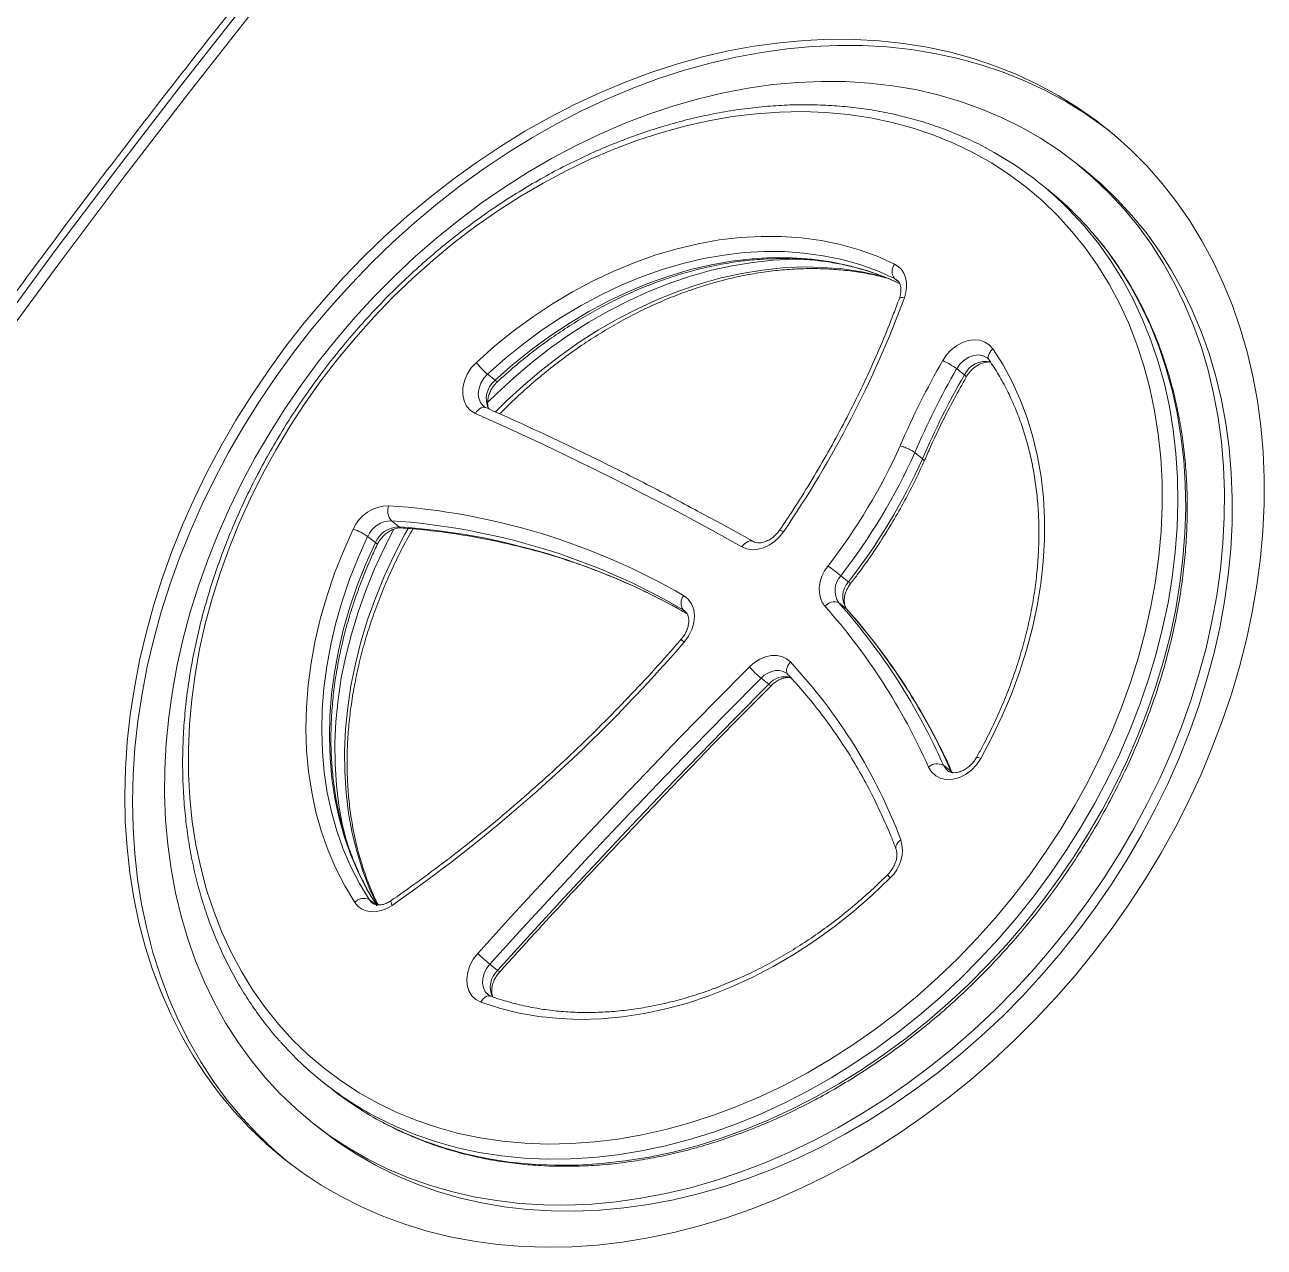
# Model space of a CAD drawing. Header units: millimetres. Extents: x -229914 to 856942, y -268655 to 87212.
# Drawn here: x -139450.6 to -139127.2, y 25974.1 to 26293.1 of the extents above; entities that cross this region are included whole.
import ezdxf

# ---------------------------------------------------------------- set-up
doc = ezdxf.new("R2010")
doc.units = ezdxf.units.MM

# ---------------------------------------------------------------- blocks, each defined once
blk = doc.blocks.new('Т912NEW')
at = {"color": 7, "linetype": 'Continuous', "lineweight": 15}
for p, q in [((-2920.95, 2993.17), (-2923.52, 2993.17)), ((-2925.45, 2983.17), (-2928.02, 2983.17)), ((-2910.1, 2938.96), (-2909.42, 2938.86)), ((-2912.05, 2931.78), (-2914.62, 2931.78)), ((-2909.55, 2907.86), (-2906.97, 2907.86)), ((-2904.63, 2870.71), (-2902.06, 2870.71)), ((-2898.06, 2864.86), (-2900.63, 2864.86)), ((-2898.06, 2864.86), (-2897.83, 2864.84)), ((-3009.52, 2854.43), (-3006.95, 2854.43)), ((-2852.88, 2848.7), (-2850.31, 2848.7)), ((-2899.71, 2841.96), (-2899.4, 2841.96)), ((-2901.71, 2836.84), (-2904.28, 2836.84)), ((-3005.31, 2808.86), (-3002.74, 2808.86)), ((-3005.02, 2801.8), (-3007.59, 2801.8)), ((-2913.14, 2734.35), (-2910.57, 2734.35)), ((-2928.02, 2683.17), (-2925.45, 2683.17)), ((-2923.52, 2673.17), (-2920.95, 2673.17))]:
    blk.add_line(p, q, dxfattribs=at)
at = {"color": 8, "linetype": 'Continuous', "lineweight": 15}
for p, q in [((-2940.62, 2940.12), (-2942.01, 2940.12)), ((-2930.76, 2838.17), (-2931.26, 2838.14)), ((-2930.57, 2838.14), (-2931.26, 2838.14)), ((-2948.26, 2727.93), (-2946.26, 2727.93))]:
    blk.add_line(p, q, dxfattribs=at)
at = {"color": 7, "linetype": 'Continuous', "lineweight": 15, "flags": 128}
for points in [[(-2923.52, 2661.17), (-2917.57, 2661.34), (-2911.62, 2661.87), (-2905.71, 2662.74), (-2899.83, 2663.97), (-2893.99, 2665.54), (-2888.22, 2667.45), (-2882.52, 2669.7), (-2876.9, 2672.29), (-2871.38, 2675.2), (-2865.97, 2678.44), (-2860.67, 2681.99), (-2855.5, 2685.86), (-2850.47, 2690.02), (-2845.59, 2694.47), (-2840.87, 2699.21), (-2836.32, 2704.22), (-2831.94, 2709.5), (-2827.76, 2715.03), (-2823.77, 2720.8), (-2819.98, 2726.8), (-2816.4, 2733.01), (-2813.04, 2739.43), (-2809.91, 2746.05), (-2807.01, 2752.84), (-2804.35, 2759.79), (-2801.93, 2766.9), (-2799.76, 2774.14), (-2797.85, 2781.5), (-2796.19, 2788.96), (-2794.79, 2796.52), (-2793.65, 2804.15), (-2792.78, 2811.84), (-2792.17, 2819.57), (-2791.84, 2827.34), (-2791.77, 2835.11), (-2791.97, 2842.88), (-2792.44, 2850.63), (-2793.18, 2858.34), (-2794.18, 2866.01), (-2795.45, 2873.6), (-2796.98, 2881.11), (-2798.77, 2888.53), (-2800.82, 2895.83), (-2803.11, 2903.01), (-2805.65, 2910.04), (-2808.43, 2916.91), (-2811.45, 2923.61), (-2814.69, 2930.13), (-2818.16, 2936.45), (-2821.85, 2942.56), (-2825.74, 2948.45), (-2829.83, 2954.1), (-2834.11, 2959.5), (-2838.57, 2964.65), (-2843.21, 2969.52), (-2848.01, 2974.12), (-2852.97, 2978.43), (-2858.07, 2982.44), (-2863.3, 2986.15), (-2868.66, 2989.55), (-2874.13, 2992.62), (-2879.7, 2995.38), (-2885.36, 2997.79), (-2891.1, 2999.88), (-2896.9, 3001.62), (-2902.76, 3003.02), (-2908.66, 3004.07), (-2914.59, 3004.77), (-2920.54, 3005.12), (-2926.5, 3005.12), (-2932.45, 3004.77), (-2938.38, 3004.07), (-2944.28, 3003.02), (-2950.14, 3001.62), (-2955.94, 2999.88), (-2961.68, 2997.79), (-2967.34, 2995.38), (-2972.91, 2992.62), (-2978.38, 2989.55), (-2983.74, 2986.15), (-2988.97, 2982.44), (-2994.07, 2978.43), (-2999.03, 2974.12), (-3003.83, 2969.52), (-3008.47, 2964.65), (-3012.93, 2959.5), (-3017.21, 2954.1), (-3021.3, 2948.45), (-3025.19, 2942.56), (-3028.88, 2936.45), (-3032.35, 2930.13), (-3035.59, 2923.61), (-3038.61, 2916.91), (-3041.39, 2910.04), (-3043.93, 2903.01), (-3046.22, 2895.83), (-3048.27, 2888.53), (-3050.06, 2881.11), (-3051.59, 2873.6), (-3052.86, 2866.01), (-3053.86, 2858.34), (-3054.6, 2850.63), (-3055.07, 2842.88), (-3055.27, 2835.11), (-3055.2, 2827.34), (-3054.87, 2819.57), (-3054.26, 2811.84), (-3053.39, 2804.15), (-3052.25, 2796.52), (-3050.85, 2788.96), (-3049.19, 2781.5), (-3047.28, 2774.14), (-3045.11, 2766.9), (-3042.69, 2759.79), (-3040.03, 2752.84), (-3037.13, 2746.05), (-3034, 2739.43), (-3030.64, 2733.01), (-3027.06, 2726.8), (-3023.27, 2720.8), (-3019.28, 2715.03), (-3015.1, 2709.5), (-3010.72, 2704.22), (-3006.17, 2699.21), (-3001.45, 2694.47), (-2996.57, 2690.02), (-2991.54, 2685.86), (-2986.37, 2681.99), (-2981.07, 2678.44), (-2975.66, 2675.2), (-2970.14, 2672.29), (-2964.52, 2669.7), (-2958.82, 2667.45), (-2953.05, 2665.54), (-2947.21, 2663.97), (-2941.33, 2662.74), (-2935.42, 2661.87), (-2929.47, 2661.34), (-2923.52, 2661.17)], [(-2922.23, 3005.16), (-2923.93, 3005.12), (-2929.88, 3004.77), (-2935.81, 3004.07), (-2941.71, 3003.02), (-2947.57, 3001.62), (-2953.37, 2999.88), (-2959.11, 2997.79), (-2964.77, 2995.38), (-2970.34, 2992.62), (-2975.81, 2989.55), (-2981.16, 2986.15), (-2986.4, 2982.44), (-2991.5, 2978.43), (-2996.46, 2974.12), (-3001.26, 2969.52), (-3005.9, 2964.65), (-3010.36, 2959.5), (-3014.64, 2954.1), (-3018.73, 2948.45), (-3022.62, 2942.56), (-3026.31, 2936.45), (-3029.77, 2930.13), (-3033.02, 2923.61), (-3036.04, 2916.91), (-3038.82, 2910.04), (-3041.36, 2903.01), (-3043.65, 2895.83), (-3045.7, 2888.53), (-3047.49, 2881.11), (-3049.02, 2873.6), (-3050.28, 2866.01), (-3051.29, 2858.34), (-3052.03, 2850.63), (-3052.5, 2842.88), (-3052.7, 2835.11), (-3052.63, 2827.34), (-3052.3, 2819.57), (-3051.69, 2811.84), (-3050.82, 2804.15), (-3049.68, 2796.52), (-3048.28, 2788.96), (-3046.62, 2781.5), (-3044.71, 2774.14), (-3042.54, 2766.9), (-3040.12, 2759.79), (-3037.46, 2752.84), (-3034.56, 2746.05), (-3031.43, 2739.43), (-3028.07, 2733.01), (-3024.49, 2726.8), (-3020.7, 2720.8), (-3016.71, 2715.03), (-3012.52, 2709.5), (-3008.15, 2704.22), (-3003.6, 2699.21), (-2998.88, 2694.47), (-2994, 2690.02), (-2988.97, 2685.86), (-2983.8, 2681.99), (-2978.5, 2678.44), (-2973.09, 2675.2), (-2967.56, 2672.29), (-2961.95, 2669.7), (-2956.25, 2667.45), (-2950.48, 2665.54), (-2944.64, 2663.97), (-2938.76, 2662.74), (-2932.84, 2661.87), (-2926.9, 2661.34), (-2922.23, 2661.17)], [(-2923.52, 2673.17), (-2917.78, 2673.34), (-2912.04, 2673.87), (-2906.34, 2674.75), (-2900.67, 2675.97), (-2895.05, 2677.54), (-2889.49, 2679.46), (-2884.01, 2681.71), (-2878.61, 2684.29), (-2873.32, 2687.2), (-2868.13, 2690.43), (-2863.07, 2693.98), (-2858.14, 2697.83), (-2853.35, 2701.98), (-2848.72, 2706.42), (-2844.25, 2711.14), (-2839.95, 2716.12), (-2835.84, 2721.36), (-2831.92, 2726.85), (-2828.21, 2732.57), (-2824.7, 2738.51), (-2821.41, 2744.66), (-2818.34, 2751.01), (-2815.51, 2757.54), (-2812.91, 2764.23), (-2810.56, 2771.07), (-2808.45, 2778.05), (-2806.6, 2785.15), (-2805.01, 2792.36), (-2803.67, 2799.66), (-2802.6, 2807.03), (-2801.79, 2814.45), (-2801.26, 2821.92), (-2800.99, 2829.41), (-2800.99, 2836.92), (-2801.26, 2844.41), (-2801.79, 2851.88), (-2802.6, 2859.31), (-2803.67, 2866.68), (-2805.01, 2873.97), (-2806.6, 2881.18), (-2808.45, 2888.28), (-2810.56, 2895.26), (-2812.91, 2902.1), (-2815.51, 2908.8), (-2818.34, 2915.32), (-2821.41, 2921.67), (-2824.7, 2927.82), (-2828.21, 2933.76), (-2831.92, 2939.48), (-2835.84, 2944.97), (-2839.95, 2950.21), (-2844.25, 2955.2), (-2848.72, 2959.91), (-2853.35, 2964.35), (-2858.14, 2968.5), (-2863.07, 2972.35), (-2868.13, 2975.9), (-2873.32, 2979.13), (-2878.61, 2982.04), (-2884.01, 2984.62), (-2889.49, 2986.88), (-2895.05, 2988.79), (-2900.67, 2990.36), (-2906.34, 2991.58), (-2912.04, 2992.46), (-2917.78, 2992.99), (-2923.52, 2993.17), (-2929.27, 2992.99), (-2935, 2992.46), (-2940.7, 2991.58), (-2946.37, 2990.36), (-2951.99, 2988.79), (-2957.55, 2986.88), (-2963.03, 2984.62), (-2968.43, 2982.04), (-2973.72, 2979.13), (-2978.91, 2975.9), (-2983.97, 2972.35), (-2988.9, 2968.5), (-2993.69, 2964.35), (-2998.32, 2959.91), (-3002.79, 2955.2), (-3007.09, 2950.21), (-3011.2, 2944.97), (-3015.12, 2939.48), (-3018.83, 2933.76), (-3022.34, 2927.82), (-3025.63, 2921.67), (-3028.7, 2915.32), (-3031.53, 2908.8), (-3034.13, 2902.1), (-3036.48, 2895.26), (-3038.59, 2888.28), (-3040.44, 2881.18), (-3042.03, 2873.97), (-3043.37, 2866.68), (-3044.44, 2859.31), (-3045.25, 2851.88), (-3045.78, 2844.41), (-3046.05, 2836.92), (-3046.05, 2829.41), (-3045.78, 2821.92), (-3045.25, 2814.45), (-3044.44, 2807.03), (-3043.37, 2799.66), (-3042.03, 2792.36), (-3040.44, 2785.15), (-3038.59, 2778.05), (-3036.48, 2771.07), (-3034.13, 2764.23), (-3031.53, 2757.54), (-3028.7, 2751.01), (-3025.63, 2744.66), (-3022.34, 2738.51), (-3018.83, 2732.57), (-3015.12, 2726.85), (-3011.2, 2721.36), (-3007.09, 2716.12), (-3002.79, 2711.14), (-2998.32, 2706.42), (-2993.69, 2701.98), (-2988.9, 2697.83), (-2983.97, 2693.98), (-2978.91, 2690.43), (-2973.72, 2687.2), (-2968.43, 2684.29), (-2963.03, 2681.71), (-2957.55, 2679.46), (-2951.99, 2677.54), (-2946.37, 2675.97), (-2940.7, 2674.75), (-2935, 2673.87), (-2929.27, 2673.34), (-2923.52, 2673.17)], [(-2920.95, 2673.17), (-2915.2, 2673.34), (-2909.47, 2673.87), (-2903.76, 2674.75), (-2898.1, 2675.97), (-2892.48, 2677.54), (-2886.92, 2679.46), (-2881.44, 2681.71), (-2876.04, 2684.29), (-2870.75, 2687.2), (-2865.56, 2690.43), (-2860.5, 2693.98), (-2855.57, 2697.83), (-2850.78, 2701.98), (-2846.15, 2706.42), (-2841.68, 2711.14), (-2837.38, 2716.12), (-2833.27, 2721.36), (-2829.35, 2726.85), (-2825.64, 2732.57), (-2822.13, 2738.51), (-2818.84, 2744.66), (-2815.77, 2751.01), (-2812.94, 2757.54), (-2810.34, 2764.23), (-2807.99, 2771.07), (-2805.88, 2778.05), (-2804.03, 2785.15), (-2802.43, 2792.36), (-2801.1, 2799.66), (-2800.03, 2807.03), (-2799.22, 2814.45), (-2798.69, 2821.92), (-2798.42, 2829.41), (-2798.42, 2836.92), (-2798.69, 2844.41), (-2799.22, 2851.88), (-2800.03, 2859.31), (-2801.1, 2866.68), (-2802.43, 2873.97), (-2804.03, 2881.18), (-2805.88, 2888.28), (-2807.99, 2895.26), (-2810.34, 2902.1), (-2812.94, 2908.8), (-2815.77, 2915.32), (-2818.84, 2921.67), (-2822.13, 2927.82), (-2825.64, 2933.76), (-2829.35, 2939.48), (-2833.27, 2944.97), (-2837.38, 2950.21), (-2841.68, 2955.2), (-2846.15, 2959.91), (-2850.78, 2964.35), (-2855.57, 2968.5), (-2860.5, 2972.35), (-2865.56, 2975.9), (-2870.75, 2979.13), (-2876.04, 2982.04), (-2881.44, 2984.62), (-2886.92, 2986.88), (-2892.48, 2988.79), (-2898.1, 2990.36), (-2903.76, 2991.58), (-2909.47, 2992.46), (-2915.2, 2992.99), (-2920.95, 2993.17)], [(-2929.95, 2686.17), (-2924.42, 2686.34), (-2918.91, 2686.87), (-2913.43, 2687.76), (-2907.98, 2688.99), (-2902.59, 2690.57), (-2897.26, 2692.5), (-2892.01, 2694.76), (-2886.85, 2697.36), (-2881.8, 2700.28), (-2876.86, 2703.52), (-2872.06, 2707.08), (-2867.39, 2710.94), (-2862.87, 2715.09), (-2858.51, 2719.53), (-2854.32, 2724.25), (-2850.32, 2729.22), (-2846.51, 2734.45), (-2842.9, 2739.91), (-2839.5, 2745.6), (-2836.32, 2751.5), (-2833.36, 2757.59), (-2830.64, 2763.87), (-2828.15, 2770.31), (-2825.91, 2776.91), (-2823.92, 2783.64), (-2822.19, 2790.49), (-2820.71, 2797.45), (-2819.5, 2804.49), (-2818.56, 2811.6), (-2817.88, 2818.76), (-2817.47, 2825.95), (-2817.34, 2833.17), (-2817.47, 2840.38), (-2817.88, 2847.57), (-2818.56, 2854.74), (-2819.5, 2861.84), (-2820.71, 2868.88), (-2822.19, 2875.84), (-2823.92, 2882.69), (-2825.91, 2889.42), (-2828.15, 2896.02), (-2830.64, 2902.46), (-2833.36, 2908.74), (-2836.32, 2914.83), (-2839.5, 2920.73), (-2842.9, 2926.42), (-2846.51, 2931.88), (-2850.32, 2937.11), (-2854.32, 2942.09), (-2858.51, 2946.8), (-2862.87, 2951.24), (-2867.39, 2955.39), (-2872.06, 2959.25), (-2876.86, 2962.81), (-2881.8, 2966.05), (-2886.85, 2968.98), (-2892.01, 2971.57), (-2897.26, 2973.84), (-2902.59, 2975.76), (-2907.98, 2977.34), (-2913.43, 2978.57), (-2918.91, 2979.46), (-2924.42, 2979.99), (-2929.95, 2980.17), (-2935.47, 2979.99), (-2940.99, 2979.46), (-2946.47, 2978.57), (-2951.92, 2977.34), (-2957.31, 2975.76), (-2962.64, 2973.84), (-2967.88, 2971.57), (-2973.04, 2968.98), (-2978.09, 2966.05), (-2983.03, 2962.81), (-2987.84, 2959.25), (-2992.51, 2955.39), (-2997.03, 2951.24), (-3001.39, 2946.8), (-3005.57, 2942.09), (-3009.57, 2937.11), (-3013.39, 2931.88), (-3017, 2926.42), (-3020.4, 2920.73), (-3023.58, 2914.83), (-3026.54, 2908.74), (-3029.26, 2902.46), (-3031.75, 2896.02), (-3033.98, 2889.42), (-3035.97, 2882.69), (-3037.71, 2875.84), (-3039.18, 2868.88), (-3040.39, 2861.84), (-3041.34, 2854.74), (-3042.01, 2847.57), (-3042.42, 2840.38), (-3042.56, 2833.17), (-3042.42, 2825.95), (-3042.01, 2818.76), (-3041.34, 2811.6), (-3040.39, 2804.49), (-3039.18, 2797.45), (-3037.71, 2790.49), (-3035.97, 2783.64), (-3033.98, 2776.91), (-3031.75, 2770.31), (-3029.26, 2763.87), (-3026.54, 2757.59), (-3023.58, 2751.5), (-3020.4, 2745.6), (-3017, 2739.91), (-3013.39, 2734.45), (-3009.57, 2729.22), (-3005.57, 2724.25), (-3001.39, 2719.53), (-2997.03, 2715.09), (-2992.51, 2710.94), (-2987.84, 2707.08), (-2983.03, 2703.52), (-2978.09, 2700.28), (-2973.04, 2697.36), (-2967.88, 2694.76), (-2962.64, 2692.5), (-2957.31, 2690.57), (-2951.92, 2688.99), (-2946.47, 2687.76), (-2940.99, 2686.87), (-2935.47, 2686.34), (-2929.95, 2686.17)], [(-2944.32, 2943.08), (-2943.18, 2943.2), (-2942.04, 2943.08), (-2940.93, 2942.72), (-2939.88, 2942.12), (-2938.92, 2941.3), (-2938.08, 2940.28), (-2937.38, 2939.1), (-2936.84, 2937.78)], [(-3013.71, 2855.02), (-3012.61, 2861.25), (-3011.24, 2867.39), (-3009.6, 2873.41), (-3007.7, 2879.31), (-3005.55, 2885.05), (-3003.15, 2890.62), (-3000.5, 2896.01), (-2997.63, 2901.18), (-2994.53, 2906.14), (-2991.22, 2910.85), (-2987.71, 2915.31), (-2984.01, 2919.49), (-2980.13, 2923.4), (-2976.08, 2927), (-2971.89, 2930.3), (-2967.55, 2933.28), (-2963.09, 2935.93), (-2958.53, 2938.24), (-2953.87, 2940.2), (-2949.13, 2941.82), (-2944.32, 2943.08)], [(-2942.01, 2940.12), (-2946.68, 2938.9), (-2951.29, 2937.33), (-2955.83, 2935.41), (-2960.27, 2933.16), (-2964.61, 2930.59), (-2968.83, 2927.69), (-2972.91, 2924.48), (-2976.85, 2920.97), (-2980.62, 2917.17), (-2984.23, 2913.1), (-2987.64, 2908.76), (-2990.86, 2904.17), (-2993.88, 2899.35), (-2996.68, 2894.32), (-2999.25, 2889.08), (-3001.59, 2883.65), (-3003.68, 2878.07), (-3005.53, 2872.33), (-3007.12, 2866.47), (-3008.46, 2860.49), (-3009.52, 2854.43)], [(-2918.8, 2931.19), (-2918.94, 2932.98), (-2918.8, 2934.77), (-2918.39, 2936.48), (-2917.73, 2938.06), (-2916.84, 2939.43), (-2915.76, 2940.54), (-2914.54, 2941.36), (-2913.21, 2941.84), (-2911.84, 2941.96), (-2910.47, 2941.73)], [(-2910.47, 2941.73), (-2905.79, 2940.11), (-2901.19, 2938.16), (-2896.68, 2935.86), (-2892.28, 2933.24), (-2888, 2930.29), (-2883.85, 2927.04), (-2879.86, 2923.48), (-2876.02, 2919.63), (-2872.35, 2915.5), (-2868.87, 2911.11), (-2865.59, 2906.47), (-2862.51, 2901.6), (-2859.65, 2896.5), (-2857.02, 2891.2), (-2854.62, 2885.72), (-2852.46, 2880.06), (-2850.55, 2874.26), (-2848.89, 2868.32), (-2847.5, 2862.27), (-2846.37, 2856.13)], [(-3119.17, 2890.69), (-3119.01, 2863.71), (-3118.57, 2836.74), (-3117.87, 2809.79), (-3116.89, 2782.84), (-3115.64, 2755.92), (-3114.11, 2729.02), (-3112.31, 2702.14), (-3110.24, 2675.31), (-3107.9, 2648.51), (-3105.29, 2621.75), (-3102.4, 2595.04), (-3099.25, 2568.38)], [(-3116.37, 2890.69), (-3116.21, 2862.88), (-3115.74, 2835.07), (-3114.99, 2807.26), (-3113.95, 2779.48), (-3112.61, 2751.72), (-3110.98, 2723.98), (-3109.07, 2696.28), (-3106.86, 2668.61)], [(-2923.48, 2870.33), (-2923.48, 2868.59), (-2923.74, 2866.89), (-2924.24, 2865.28), (-2924.96, 2863.83), (-2925.89, 2862.59), (-2926.98, 2861.6), (-2928.2, 2860.9), (-2929.49, 2860.53)], [(-2902.86, 2861.89), (-2904.06, 2862.23), (-2905.19, 2862.85), (-2906.22, 2863.72), (-2907.11, 2864.82), (-2907.84, 2866.1), (-2908.39, 2867.53), (-2908.73, 2869.07), (-2908.86, 2870.66)], [(-2944.01, 2860.71), (-2937.43, 2861.89), (-2927.85, 2863.5)], [(-2929.49, 2860.53), (-2939.05, 2858.92), (-2948.6, 2857.19), (-2958.14, 2855.35), (-2967.66, 2853.39), (-2977.16, 2851.32), (-2986.66, 2849.14), (-2996.13, 2846.84), (-3005.59, 2844.43)], [(-2846.37, 2856.13), (-2846.22, 2854.2), (-2846.39, 2852.28), (-2846.87, 2850.45), (-2847.64, 2848.8), (-2848.67, 2847.4), (-2849.9, 2846.31), (-2851.28, 2845.6), (-2852.74, 2845.29), (-2854.22, 2845.39), (-2855.65, 2845.91)], [(-3005.59, 2844.43), (-3007.09, 2844.25), (-3008.58, 2844.51), (-3009.99, 2845.18), (-3011.26, 2846.23), (-3012.32, 2847.62), (-3013.13, 2849.27), (-3013.64, 2851.12), (-3013.84, 2853.06), (-3013.71, 2855.02)], [(-2908.49, 2837.26), (-2908.17, 2838.94), (-2907.62, 2840.51), (-2906.85, 2841.91), (-2905.88, 2843.1), (-2904.76, 2844.02), (-2903.53, 2844.64), (-2902.22, 2844.95), (-2900.9, 2844.92)], [(-2933.43, 2841.12), (-2931.94, 2841.12), (-2930.49, 2840.7), (-2929.14, 2839.88), (-2927.95, 2838.7), (-2926.99, 2837.22), (-2926.29, 2835.5), (-2925.89, 2833.62), (-2925.81, 2831.68)], [(-2917.36, 2734.6), (-2916.52, 2747.47), (-2915.6, 2760.33), (-2914.6, 2773.18), (-2913.53, 2786.02), (-2912.38, 2798.85), (-2911.16, 2811.67), (-2909.86, 2824.47), (-2908.49, 2837.26)], [(-2904.28, 2836.84), (-2905.65, 2824.07), (-2906.95, 2811.28), (-2908.17, 2798.49), (-2909.31, 2785.68), (-2910.39, 2772.86), (-2911.38, 2760.04), (-2912.3, 2747.2), (-2913.14, 2734.35)], [(-2910.57, 2734.35), (-2909.73, 2747.2), (-2908.81, 2760.04), (-2907.81, 2772.86), (-2906.74, 2785.68), (-2905.6, 2798.49), (-2904.38, 2811.28), (-2903.08, 2824.07), (-2901.71, 2836.84)], [(-2845.43, 2817.04), (-2846.3, 2810.59), (-2847.46, 2804.22), (-2848.91, 2797.94), (-2850.63, 2791.79), (-2852.63, 2785.78), (-2854.9, 2779.94), (-2857.42, 2774.27), (-2860.19, 2768.81), (-2863.21, 2763.58), (-2866.46, 2758.58), (-2869.92, 2753.84), (-2873.59, 2749.38), (-2877.46, 2745.2), (-2881.51, 2741.33), (-2885.72, 2737.77), (-2890.09, 2734.55), (-2894.6, 2731.66), (-2899.23, 2729.13), (-2903.96, 2726.95), (-2908.78, 2725.14)], [(-2950.75, 2725.02), (-2955.46, 2726.76), (-2960.09, 2728.84), (-2964.62, 2731.26), (-2969.03, 2734.02), (-2973.32, 2737.11), (-2977.46, 2740.51), (-2981.45, 2744.21), (-2985.27, 2748.21), (-2988.9, 2752.49), (-2992.35, 2757.03), (-2995.58, 2761.82), (-2998.61, 2766.84), (-3001.4, 2772.08), (-3003.97, 2777.53), (-3006.29, 2783.15), (-3008.36, 2788.94), (-3010.17, 2794.88), (-3011.72, 2800.94)], [(-3007.59, 2801.8), (-3006.08, 2795.91), (-3004.32, 2790.13), (-3002.3, 2784.5), (-3000.05, 2779.02), (-2997.55, 2773.73), (-2994.83, 2768.63), (-2991.89, 2763.74), (-2988.74, 2759.07), (-2985.39, 2754.66), (-2981.85, 2750.5), (-2978.13, 2746.61), (-2974.25, 2743), (-2970.22, 2739.69), (-2966.05, 2736.69), (-2961.76, 2734.01), (-2957.35, 2731.65), (-2952.85, 2729.62), (-2948.26, 2727.93)], [(-2945.69, 2727.93), (-2950.28, 2729.62), (-2954.78, 2731.65), (-2959.19, 2734.01), (-2963.48, 2736.69), (-2967.65, 2739.69), (-2971.68, 2743), (-2975.56, 2746.61), (-2979.28, 2750.5), (-2982.82, 2754.66), (-2986.17, 2759.07), (-2989.32, 2763.74), (-2992.26, 2768.63), (-2994.98, 2773.73), (-2997.48, 2779.02), (-2999.73, 2784.5), (-3001.75, 2790.13), (-3003.51, 2795.91), (-3005.02, 2801.8)], [(-2908.78, 2725.14), (-2910.22, 2724.87), (-2911.67, 2725), (-2913.07, 2725.52), (-2914.36, 2726.41), (-2915.47, 2727.64), (-2916.36, 2729.14), (-2916.99, 2730.85), (-2917.33, 2732.7), (-2917.36, 2734.6)], [(-2942.65, 2730.47), (-2943.21, 2729.02), (-2943.96, 2727.72), (-2944.87, 2726.62), (-2945.92, 2725.75), (-2947.07, 2725.14), (-2948.28, 2724.81), (-2949.52, 2724.77), (-2950.75, 2725.02)]]:
    blk.add_lwpolyline(points, dxfattribs=at)
at = {"color": 8, "linetype": 'Continuous', "lineweight": 15, "flags": 128}
for points in [[(-2911.97, 2981.69), (-2911.42, 2981.59), (-2905.94, 2980.37), (-2900.52, 2978.81), (-2895.16, 2976.9), (-2889.88, 2974.66), (-2884.69, 2972.09), (-2879.6, 2969.2), (-2874.62, 2965.98), (-2869.77, 2962.46), (-2865.05, 2958.64), (-2860.48, 2954.52), (-2856.07, 2950.12), (-2851.82, 2945.44), (-2847.76, 2940.51), (-2843.88, 2935.32), (-2840.19, 2929.89), (-2836.72, 2924.24), (-2833.45, 2918.38), (-2830.41, 2912.31), (-2827.59, 2906.06), (-2825.01, 2899.64), (-2822.67, 2893.07), (-2820.58, 2886.36), (-2818.74, 2879.52), (-2817.15, 2872.57), (-2815.82, 2865.53), (-2814.75, 2858.42), (-2813.95, 2851.25), (-2813.41, 2844.03), (-2813.15, 2836.79), (-2813.15, 2829.54), (-2813.41, 2822.3), (-2813.95, 2815.09), (-2814.75, 2807.91), (-2815.82, 2800.8), (-2817.15, 2793.76), (-2818.74, 2786.81), (-2820.58, 2779.97), (-2822.67, 2773.26), (-2825.01, 2766.69), (-2827.59, 2760.27), (-2830.41, 2754.02), (-2833.45, 2747.96), (-2836.72, 2742.09), (-2840.19, 2736.44), (-2843.88, 2731.01), (-2847.76, 2725.83), (-2851.82, 2720.89), (-2856.07, 2716.21), (-2860.48, 2711.81), (-2865.05, 2707.7), (-2869.77, 2703.87), (-2874.62, 2700.35), (-2879.6, 2697.13), (-2884.69, 2694.24), (-2889.88, 2691.67), (-2895.16, 2689.43), (-2900.52, 2687.52), (-2905.94, 2685.96), (-2911.42, 2684.74), (-2912.66, 2684.51)], [(-2910.16, 2684.5), (-2908.85, 2684.74), (-2903.37, 2685.96), (-2897.95, 2687.52), (-2892.59, 2689.43), (-2887.31, 2691.67), (-2882.12, 2694.24), (-2877.03, 2697.13), (-2872.05, 2700.35), (-2867.2, 2703.87), (-2862.48, 2707.7), (-2857.91, 2711.81), (-2853.5, 2716.21), (-2849.25, 2720.89), (-2845.18, 2725.83), (-2841.31, 2731.01), (-2837.62, 2736.44), (-2834.15, 2742.09), (-2830.88, 2747.96), (-2827.84, 2754.02), (-2825.02, 2760.27), (-2822.44, 2766.69), (-2820.1, 2773.26), (-2818.01, 2779.97), (-2816.17, 2786.81), (-2814.58, 2793.76), (-2813.25, 2800.8), (-2812.18, 2807.91), (-2811.38, 2815.09), (-2810.84, 2822.3), (-2810.58, 2829.54), (-2810.58, 2836.79), (-2810.84, 2844.03), (-2811.38, 2851.25), (-2812.18, 2858.42), (-2813.25, 2865.53), (-2814.58, 2872.57), (-2816.17, 2879.52), (-2818.01, 2886.36), (-2820.1, 2893.07), (-2822.44, 2899.64), (-2825.02, 2906.06), (-2827.84, 2912.31), (-2830.88, 2918.38), (-2834.15, 2924.24), (-2837.62, 2929.89), (-2841.31, 2935.32), (-2845.18, 2940.51), (-2849.25, 2945.44), (-2853.5, 2950.12), (-2857.91, 2954.52), (-2862.48, 2958.64), (-2867.2, 2962.46), (-2872.05, 2965.98), (-2877.03, 2969.2), (-2882.12, 2972.09), (-2887.31, 2974.66), (-2892.59, 2976.9), (-2897.95, 2978.81), (-2903.37, 2980.37), (-2908.85, 2981.59), (-2909.36, 2981.69)], [(-3006.95, 2854.43), (-3005.89, 2860.49), (-3004.55, 2866.47), (-3002.96, 2872.33), (-3001.11, 2878.07), (-2999.02, 2883.65), (-2996.68, 2889.08), (-2994.11, 2894.32), (-2991.31, 2899.35), (-2988.29, 2904.17), (-2985.07, 2908.76), (-2981.66, 2913.1), (-2978.05, 2917.17), (-2974.28, 2920.97), (-2970.34, 2924.48), (-2966.26, 2927.69), (-2962.04, 2930.59), (-2957.7, 2933.16), (-2953.26, 2935.41), (-2948.72, 2937.33), (-2944.11, 2938.9), (-2940.16, 2939.95)], [(-2941.24, 2940.2), (-2941.25, 2940.2), (-2942.01, 2940.12)], [(-2909.42, 2938.86), (-2909.43, 2938.86), (-2909.77, 2939.03), (-2910.05, 2939.3), (-2910.28, 2939.66), (-2910.44, 2940.11), (-2910.53, 2940.61), (-2910.54, 2941.16), (-2910.47, 2941.73)], [(-3001.74, 2848.07), (-3001.3, 2851.84), (-3000.36, 2857.98), (-2999.17, 2864.03), (-2997.71, 2869.99), (-2996, 2875.83), (-2994.05, 2881.54), (-2991.85, 2887.1), (-2989.41, 2892.49), (-2986.75, 2897.69), (-2983.87, 2902.68), (-2980.78, 2907.46), (-2977.49, 2912.01), (-2974.01, 2916.3), (-2970.35, 2920.34), (-2966.52, 2924.1), (-2962.54, 2927.58), (-2958.41, 2930.75), (-2954.15, 2933.62), (-2949.78, 2936.18), (-2945.3, 2938.41), (-2944.42, 2938.8)], [(-2937.76, 2936.84), (-2937.76, 2936.94), (-2937.68, 2937.12), (-2937.5, 2937.32), (-2937.21, 2937.55), (-2936.84, 2937.78)], [(-2910.09, 2938.97), (-2910.21, 2938.96), (-2911.34, 2938.75), (-2912.4, 2938.17), (-2913.31, 2937.27), (-2914.03, 2936.11), (-2914.51, 2934.75), (-2914.71, 2933.27), (-2914.62, 2931.78)], [(-2961.22, 2931.04), (-2961.62, 2930.75), (-2965.75, 2927.58), (-2969.73, 2924.1), (-2973.56, 2920.34), (-2977.22, 2916.3), (-2980.7, 2912.01), (-2983.99, 2907.46), (-2987.09, 2902.68), (-2989.97, 2897.69), (-2992.63, 2892.49), (-2995.06, 2887.1), (-2997.26, 2881.54), (-2999.22, 2875.83), (-3000.93, 2869.99), (-3002.38, 2864.03), (-3003.58, 2857.98), (-3004.51, 2851.84), (-3004.9, 2848.6)], [(-2911.34, 2931.65), (-2911.36, 2931.68), (-2911.49, 2931.74), (-2911.72, 2931.77), (-2912.05, 2931.78)], [(-2928.07, 2863.48), (-2928.22, 2863.45), (-2928.57, 2863.28), (-2928.87, 2863), (-2929.13, 2862.63), (-2929.33, 2862.18), (-2929.46, 2861.66), (-2929.51, 2861.11), (-2929.49, 2860.53)], [(-2846.37, 2856.13), (-2846.77, 2856.01), (-2847.08, 2855.89), (-2847.29, 2855.79), (-2847.39, 2855.69), (-2847.4, 2855.65)], [(-3009.52, 2854.43), (-3009.61, 2852.96), (-3009.42, 2851.51), (-3008.96, 2850.17), (-3008.27, 2849.01), (-3007.38, 2848.1), (-3006.35, 2847.51), (-3005.24, 2847.26), (-3005.03, 2847.25)], [(-3006.95, 2854.43), (-3006.62, 2854.44), (-3006.39, 2854.47), (-3006.26, 2854.53), (-3006.24, 2854.56)], [(-3005.59, 2844.43), (-3005.64, 2845), (-3005.62, 2845.55), (-3005.52, 2846.06), (-3005.35, 2846.51), (-3005.11, 2846.87), (-3004.82, 2847.14), (-3004.48, 2847.31), (-3004.42, 2847.33)], [(-2852.88, 2848.7), (-2851.68, 2848.31), (-2851.18, 2848.28)], [(-2900.9, 2844.92), (-2900.91, 2844.34), (-2900.85, 2843.78), (-2900.72, 2843.27), (-2900.52, 2842.82), (-2900.25, 2842.45), (-2899.94, 2842.17), (-2899.6, 2842), (-2899.37, 2841.95)], [(-2899.7, 2841.98), (-2900.11, 2841.96), (-2900.98, 2841.76), (-2901.8, 2841.34), (-2902.55, 2840.72), (-2903.19, 2839.94), (-2903.7, 2839), (-2904.07, 2837.95), (-2904.28, 2836.84)], [(-2849.42, 2826.55), (-2849.57, 2826.02), (-2849.64, 2825.5), (-2849.62, 2825.03), (-2849.52, 2824.62), (-2849.35, 2824.28), (-2849.1, 2824.02), (-2849.01, 2823.96)], [(-3003.44, 2807.6), (-3002.38, 2802.3), (-3000.93, 2796.34), (-2999.22, 2790.5), (-2997.26, 2784.79), (-2995.06, 2779.23), (-2992.63, 2773.84), (-2989.97, 2768.64), (-2987.09, 2763.65), (-2983.99, 2758.87), (-2980.7, 2754.32), (-2977.22, 2750.03), (-2973.56, 2745.99), (-2969.73, 2742.23), (-2965.75, 2738.76), (-2961.62, 2735.58), (-2961.2, 2735.28)], [(-3002.12, 2809.04), (-3002.39, 2808.91), (-3002.74, 2808.86)], [(-2945.78, 2728.14), (-2949.78, 2730.15), (-2954.15, 2732.71), (-2958.41, 2735.58), (-2962.54, 2738.76), (-2966.52, 2742.23), (-2970.35, 2745.99), (-2974.01, 2750.03), (-2977.49, 2754.32), (-2980.78, 2758.87), (-2983.87, 2763.65), (-2986.75, 2768.64), (-2989.41, 2773.84), (-2991.85, 2779.23), (-2994.05, 2784.79), (-2996, 2790.5), (-2997.71, 2796.34), (-2999.17, 2802.3), (-3000.36, 2808.35), (-3000.65, 2810.05)], [(-3005.02, 2801.8), (-3004.68, 2801.79), (-3004.45, 2801.74), (-3004.32, 2801.66), (-3004.29, 2801.61)], [(-2913.14, 2734.35), (-2913.1, 2732.93), (-2912.81, 2731.56), (-2912.27, 2730.32), (-2911.53, 2729.28), (-2910.62, 2728.49), (-2909.59, 2728.01), (-2908.56, 2727.86)], [(-2942.65, 2730.47), (-2943.03, 2730.68), (-2943.33, 2730.89), (-2943.52, 2731.08), (-2943.6, 2731.24), (-2943.6, 2731.33)], [(-2948.26, 2727.93), (-2947.45, 2727.77), (-2947.15, 2727.75)], [(-2907.81, 2727.99), (-2908.12, 2727.83), (-2908.4, 2727.56), (-2908.62, 2727.2), (-2908.77, 2726.76), (-2908.85, 2726.26), (-2908.86, 2725.71), (-2908.78, 2725.14)]]:
    blk.add_lwpolyline(points, dxfattribs=at)
at = {"color": 7, "linetype": 'Continuous', "lineweight": 15}
for centre, radius, start, end in [((-2928.02, 2894.75), 88.41, 79.54, 100.4821), ((-2925.47, 2894.66), 88.51, 79.5154, 89.9892), ((-2941.27, 2943.08), 3.05, 180.09, 256.03), ((-3203.49, 2849.95), 280.75, 4.1628, 18.2312), ((-2914.02, 2912.44), 19.35, 91.7839, 104.3135), ((-2701.96, 2964.49), 219.39, 188.7305, 195.2259), ((-2701.37, 2964.54), 215.76, 188.7326, 195.2314), ((-2698.8, 2964.54), 215.76, 188.7326, 195.2314), ((-3061.89, 2868.82), 157.26, 0.6875, 14.3722), ((-3059.36, 2868.81), 157.3, 0.69, 14.3712), ((-3062.31, 2868.81), 153.46, 0.6897, 14.3625), ((-2904.07, 2648.61), 222.1, 90.1466, 91.2369), ((-2898.99, 2870.27), 5.66, 175.6085, 253.1471), ((-2896.42, 2870.27), 5.66, 175.6001, 253.1492), ((-2899.91, 2862), 2.96, 104.2485, 182.1235), ((-2928.66, 2703.41), 163.87, 62.4545, 80.153), ((-2926.09, 2703.41), 163.87, 62.4545, 80.153), ((-2930.56, 2702.29), 161.99, 62.4542, 80.1527), ((-3008.92, 2873.9), 19.49, 255.7761, 268.218), ((-2852.11, 2845.16), 3.62, 102.1996, 168.0852), ((-2921.84, 2704.97), 141.51, 59.2208, 81.4927), ((-2907.58, 2666.24), 176.78, 98.409, 124.7337), ((-2930.54, 2840.95), 2.9, 176.5915, 255.5939), ((-2905.69, 2665.16), 174.86, 98.4092, 124.7336), ((-2903.69, 2863.5), 26.68, 259.6474, 268.7306), ((-3337.58, 2848.2), 412.1, 343.4007, 357.7033), ((-2855.06, 2818.59), 9.75, 350.8448, 54.688), ((-3001.89, 2803.61), 10.18, 129.0428, 195.222), ((-3004.55, 2812.73), 3.94, 197.8697, 258.8428), ((-3001.04, 2803.59), 6.79, 129.0528, 195.2104), ((-2998.47, 2803.59), 6.79, 129.0479, 195.2223), ((-3006.97, 2788.6), 13.22, 92.6806, 111.0394), ((-2912.54, 2781.22), 46.87, 264.0976, 269.2659), ((-2947.51, 2724.77), 3.25, 103.3779, 175.5526), ((-2928, 2771.71), 88.54, 260.0875, 269.9879), ((-2928.04, 2771.69), 88.53, 270.0118, 280.0063), ((-2925.46, 2771.63), 88.47, 270.0095, 279.9616)]:
    blk.add_arc(centre, radius, start, end, dxfattribs=at)
at = {"color": 8, "linetype": 'Continuous', "lineweight": 15}
for centre, radius, start, end in [((-2905.96, 2933.17), 6.25, 117.036, 192.8189), ((-2923.43, 2867.44), 2.88, 90.998, 112.7068), ((-2901.84, 2863.37), 7.34, 86.2855, 91.7685), ((-3000.85, 2853.05), 6.25, 167.2947, 243.2542), ((-2896.25, 2836.73), 5.46, 111.832, 178.8739), ((-2903.04, 2665.03), 175.01, 98.8094, 124.7281), ((-2901.49, 2837.84), 1.03, 257.6452, 298.0954), ((-2925.77, 2836.67), 4.99, 257.1427, 269.5266), ((-2845.36, 2819.11), 2.06, 236.8879, 267.9319), ((-2904.56, 2733.53), 6.07, 172.2185, 243.6975), ((-2910.35, 2735.95), 1.61, 261.988, 287.308)]:
    blk.add_arc(centre, radius, start, end, dxfattribs=at)
at = {"color": 7, "linetype": 'Continuous', "lineweight": 15}
for points, knots in [([(-2944.33, 2981.66), (-2944.47, 2981.63), (-2946.37, 2981.33), (-2950, 2980.47), (-2955.2, 2979.03), (-2960.33, 2977.25), (-2965.39, 2975.18), (-2970.38, 2972.81), (-2975.28, 2970.14), (-2980.07, 2967.18), (-2984.76, 2963.94), (-2989.33, 2960.42), (-2993.77, 2956.64), (-2998.07, 2952.59), (-3002.23, 2948.29), (-3006.22, 2943.75), (-3010.06, 2938.97), (-3013.71, 2933.97), (-3017.19, 2928.76), (-3020.48, 2923.34), (-3023.57, 2917.74), (-3026.46, 2911.96), (-3029.15, 2906.01), (-3031.62, 2899.9), (-3033.87, 2893.66), (-3035.89, 2887.29), (-3037.69, 2880.8), (-3039.26, 2874.22), (-3040.6, 2867.55), (-3041.69, 2860.81), (-3042.55, 2854.01), (-3043.17, 2847.16), (-3043.54, 2840.29), (-3043.67, 2833.4), (-3043.55, 2826.51), (-3043.2, 2819.63), (-3042.6, 2812.78), (-3041.76, 2805.98), (-3040.68, 2799.23), (-3039.36, 2792.55), (-3037.81, 2785.96), (-3036.02, 2779.47), (-3034.01, 2773.09), (-3031.77, 2766.83), (-3029.31, 2760.72), (-3026.64, 2754.76), (-3023.77, 2748.96), (-3020.68, 2743.34), (-3017.41, 2737.91), (-3013.94, 2732.68), (-3010.29, 2727.66), (-3006.46, 2722.87), (-3002.47, 2718.31), (-2998.32, 2713.99), (-2994.03, 2709.92), (-2989.59, 2706.11), (-2985.02, 2702.58), (-2980.33, 2699.32), (-2975.53, 2696.34), (-2970.63, 2693.65), (-2965.64, 2691.26), (-2960.57, 2689.17), (-2955.43, 2687.38), (-2950.24, 2685.92), (-2946.24, 2684.97), (-2943.96, 2684.62), (-2943.45, 2684.54)], [0, 0, 0, 0, 0.001319, 0.017258, 0.033204, 0.049156, 0.065116, 0.081085, 0.097063, 0.113052, 0.129049, 0.145055, 0.161069, 0.177091, 0.19312, 0.209154, 0.225195, 0.241239, 0.257287, 0.273338, 0.289391, 0.305446, 0.321501, 0.337558, 0.353616, 0.369674, 0.385732, 0.40179, 0.417848, 0.433906, 0.449964, 0.466022, 0.48208, 0.498138, 0.514196, 0.530254, 0.546313, 0.562372, 0.57843, 0.594491, 0.610551, 0.626612, 0.642673, 0.658735, 0.674797, 0.690859, 0.70692, 0.722982, 0.739043, 0.755102, 0.77116, 0.787214, 0.803266, 0.819313, 0.835355, 0.851392, 0.867422, 0.883444, 0.899457, 0.915462, 0.931457, 0.947441, 0.963417, 0.979382, 0.995339, 1, 1, 1, 1]), ([(-2909.95, 2684.55), (-2908.89, 2684.74), (-2906.07, 2685.22), (-2901.53, 2686.36), (-2896.36, 2687.92), (-2891.26, 2689.81), (-2886.22, 2692), (-2881.26, 2694.48), (-2876.4, 2697.25), (-2871.64, 2700.32), (-2867, 2703.66), (-2862.47, 2707.28), (-2858.08, 2711.16), (-2853.84, 2715.3), (-2849.74, 2719.7), (-2845.8, 2724.33), (-2842.03, 2729.19), (-2838.44, 2734.27), (-2835.04, 2739.56), (-2831.82, 2745.04), (-2828.8, 2750.72), (-2825.99, 2756.56), (-2823.38, 2762.57), (-2820.99, 2768.73), (-2818.82, 2775.02), (-2816.88, 2781.43), (-2815.17, 2787.96), (-2813.68, 2794.57), (-2812.44, 2801.27), (-2811.43, 2808.04), (-2810.66, 2814.86), (-2810.14, 2821.72), (-2809.85, 2828.6), (-2809.81, 2835.49), (-2810.02, 2842.38), (-2810.46, 2849.24), (-2811.15, 2856.08), (-2812.08, 2862.86), (-2813.25, 2869.59), (-2814.66, 2876.23), (-2816.3, 2882.79), (-2818.17, 2889.24), (-2820.26, 2895.58), (-2822.58, 2901.78), (-2825.12, 2907.84), (-2827.87, 2913.74), (-2830.82, 2919.47), (-2833.98, 2925.03), (-2837.33, 2930.38), (-2840.86, 2935.54), (-2844.58, 2940.47), (-2848.46, 2945.18), (-2852.52, 2949.66), (-2856.72, 2953.88), (-2861.07, 2957.85), (-2865.56, 2961.56), (-2870.18, 2965), (-2874.91, 2968.15), (-2879.75, 2971.02), (-2884.68, 2973.6), (-2889.7, 2975.88), (-2894.8, 2977.86), (-2899.96, 2979.53), (-2904.74, 2980.81), (-2907.82, 2981.39), (-2909.14, 2981.64)], [0, 0, 0, 0, 0.009677, 0.025623, 0.041573, 0.057532, 0.073499, 0.089474, 0.10546, 0.121455, 0.137458, 0.153471, 0.169492, 0.18552, 0.201555, 0.217596, 0.233641, 0.24969, 0.265743, 0.281797, 0.297855, 0.313913, 0.329973, 0.346034, 0.362095, 0.378157, 0.394218, 0.41028, 0.426341, 0.442402, 0.458464, 0.474525, 0.490587, 0.506648, 0.52271, 0.538771, 0.554833, 0.570897, 0.58696, 0.603023, 0.619087, 0.635152, 0.651217, 0.667282, 0.683347, 0.699413, 0.715478, 0.731542, 0.747606, 0.763668, 0.779728, 0.795785, 0.811838, 0.827888, 0.843931, 0.859969, 0.876, 0.892023, 0.908036, 0.924041, 0.940036, 0.956021, 0.971995, 0.987961, 1, 1, 1, 1]), ([(-3006.24, 2854.56), (-3006.08, 2855.56), (-3005.62, 2858.46), (-3004.67, 2863.22), (-3003.33, 2868.8), (-3001.75, 2874.27), (-2999.96, 2879.61), (-2997.95, 2884.83), (-2995.73, 2889.89), (-2993.31, 2894.79), (-2990.69, 2899.51), (-2987.88, 2904.03), (-2984.89, 2908.35), (-2981.73, 2912.45), (-2978.42, 2916.32), (-2974.94, 2919.95), (-2971.33, 2923.33), (-2967.58, 2926.44), (-2963.72, 2929.29), (-2959.74, 2931.86), (-2955.67, 2934.15), (-2951.5, 2936.14), (-2947.26, 2937.83), (-2943.46, 2939.09), (-2941.06, 2939.68), (-2940.12, 2939.91)], [0, 0, 0, 0, 0.02354, 0.06856, 0.113575, 0.158594, 0.203607, 0.248619, 0.29363, 0.338642, 0.383653, 0.428669, 0.473687, 0.518717, 0.563756, 0.608812, 0.65389, 0.698992, 0.744126, 0.789296, 0.834507, 0.879764, 0.925071, 0.970426, 1, 1, 1, 1]), ([(-2941.24, 2940.18), (-2941.04, 2940.17), (-2940.62, 2940.17), (-2939.95, 2939.87), (-2939.23, 2939.34), (-2938.55, 2938.54), (-2938.05, 2937.65), (-2937.83, 2937.04), (-2937.76, 2936.84)], [0, 0, 0, 0, 0.172712, 0.362092, 0.5377, 0.724975, 0.905833, 1, 1, 1, 1]), ([(-3000.53, 2848.33), (-3000.51, 2848.65), (-3000.31, 2850.93), (-2999.71, 2855.13), (-2998.72, 2860.91), (-2997.49, 2866.6), (-2996.03, 2872.2), (-2994.35, 2877.69), (-2992.45, 2883.05), (-2990.34, 2888.27), (-2988.03, 2893.34), (-2985.51, 2898.23), (-2982.81, 2902.94), (-2979.92, 2907.45), (-2976.86, 2911.75), (-2973.63, 2915.82), (-2970.24, 2919.67), (-2966.71, 2923.27), (-2963.04, 2926.62), (-2959.25, 2929.71), (-2955.34, 2932.53), (-2951.31, 2935.07), (-2947.37, 2937.25), (-2944.73, 2938.45), (-2943.5, 2939.01)], [0, 0, 0, 0, 0.0077, 0.05516, 0.102619, 0.150071, 0.197521, 0.244969, 0.292409, 0.339848, 0.387285, 0.434725, 0.482164, 0.529613, 0.57707, 0.624543, 0.672033, 0.719555, 0.767114, 0.81472, 0.862378, 0.910102, 0.957896, 1, 1, 1, 1]), ([(-2937.76, 2936.84), (-2937.32, 2935.49), (-2936.04, 2931.59), (-2934.1, 2925.03), (-2932.01, 2917.14), (-2930.15, 2909.14), (-2928.52, 2901.06), (-2927.13, 2892.91), (-2925.97, 2884.69), (-2925.11, 2877.08), (-2924.72, 2872.21), (-2924.55, 2870.11)], [0, 0, 0, 0, 0.06331, 0.184023, 0.304733, 0.42545, 0.546164, 0.666877, 0.787591, 0.908306, 1, 1, 1, 1]), ([(-2911.34, 2931.65), (-2911.37, 2931.86), (-2911.45, 2932.52), (-2911.45, 2933.65), (-2911.24, 2934.98), (-2910.84, 2936.19), (-2910.28, 2937.22), (-2909.63, 2938.02), (-2909.09, 2938.48), (-2908.8, 2938.6), (-2908.73, 2938.63)], [0, 0, 0, 0, 0.071675, 0.219362, 0.366975, 0.513826, 0.659888, 0.805871, 0.953413, 1, 1, 1, 1]), ([(-2909.42, 2938.86), (-2908.68, 2938.62), (-2906.5, 2937.93), (-2902.93, 2936.55), (-2898.73, 2934.62), (-2894.63, 2932.4), (-2890.62, 2929.88), (-2886.72, 2927.09), (-2882.94, 2924.02), (-2879.29, 2920.69), (-2875.78, 2917.11), (-2872.42, 2913.28), (-2869.22, 2909.22), (-2866.2, 2904.95), (-2863.35, 2900.46), (-2860.69, 2895.78), (-2858.22, 2890.91), (-2855.96, 2885.88), (-2853.9, 2880.69), (-2852.06, 2875.37), (-2850.44, 2869.92), (-2849.05, 2864.37), (-2848.06, 2859.6), (-2847.57, 2856.67), (-2847.4, 2855.65)], [0, 0, 0, 0, 0.024637, 0.072429, 0.120189, 0.167901, 0.215562, 0.263176, 0.310745, 0.358276, 0.405776, 0.453243, 0.500688, 0.548114, 0.595526, 0.642928, 0.69032, 0.737709, 0.785094, 0.832476, 0.879858, 0.927235, 0.974617, 1, 1, 1, 1]), ([(-2906.21, 2907.5), (-2906.53, 2908.72), (-2907.48, 2912.26), (-2908.87, 2918.19), (-2910.26, 2925.03), (-2911, 2929.54), (-2911.34, 2931.65)], [0, 0, 0, 0, 0.154219, 0.448506, 0.742796, 1, 1, 1, 1]), ([(-2909.55, 2907.86), (-2909.79, 2907.85), (-2910.27, 2907.82), (-2911.22, 2907.65), (-2912.21, 2907.41), (-2913.02, 2907.14), (-2913.46, 2906.96), (-2913.63, 2906.88), (-2913.65, 2906.88)], [0, 0, 0, 0, 0.214616, 0.42929, 0.643944, 0.858637, 0.982268, 1, 1, 1, 1]), ([(-2901.36, 2870.7), (-2901.38, 2871.8), (-2901.44, 2874.98), (-2901.73, 2880.23), (-2902.3, 2886.42), (-2903.12, 2892.58), (-2904.18, 2898.67), (-2905.27, 2903.76), (-2906.03, 2906.8), (-2906.3, 2907.86)], [0, 0, 0, 0, 0.087211, 0.252032, 0.416871, 0.581707, 0.746563, 0.911415, 1, 1, 1, 1]), ([(-3120.95, 2890.68), (-3120.94, 2886.22), (-3120.91, 2873.29), (-3120.68, 2851.9), (-3120.17, 2826.5), (-3119.41, 2801.11), (-3118.41, 2775.73), (-3117.18, 2750.37), (-3115.7, 2725.04), (-3113.98, 2699.73), (-3112.02, 2674.45), (-3109.81, 2649.2), (-3107.37, 2623.99), (-3104.73, 2599.27), (-3102.56, 2580.53), (-3101.29, 2570.19), (-3101, 2567.77)], [0, 0, 0, 0, 0.041257, 0.119604, 0.197952, 0.276298, 0.354646, 0.432993, 0.511341, 0.589688, 0.668036, 0.746383, 0.824731, 0.903078, 0.977302, 1, 1, 1, 1]), ([(-2924.55, 2870.11), (-2924.54, 2869.89), (-2924.5, 2869.22), (-2924.6, 2868.1), (-2924.9, 2866.82), (-2925.39, 2865.69), (-2926, 2864.77), (-2926.68, 2864.09), (-2927.39, 2863.65), (-2927.83, 2863.54), (-2928.05, 2863.49)], [0, 0, 0, 0, 0.0647, 0.197691, 0.330472, 0.462509, 0.594058, 0.726053, 0.860992, 1, 1, 1, 1]), ([(-2897.86, 2864.84), (-2897.96, 2864.86), (-2898.28, 2864.93), (-2898.84, 2865.19), (-2899.55, 2865.75), (-2900.22, 2866.58), (-2900.79, 2867.65), (-2901.18, 2868.88), (-2901.34, 2869.93), (-2901.36, 2870.54), (-2901.36, 2870.7)], [0, 0, 0, 0, 0.068179, 0.220413, 0.36209, 0.513119, 0.659658, 0.804808, 0.949697, 1, 1, 1, 1]), ([(-2849.77, 2848.57), (-2850.92, 2849.16), (-2854.24, 2850.85), (-2859.8, 2853.42), (-2866.46, 2856.17), (-2873.19, 2858.62), (-2879.98, 2860.77), (-2886.83, 2862.6), (-2892.79, 2863.94), (-2896.48, 2864.6), (-2897.86, 2864.84)], [0, 0, 0, 0, 0.074421, 0.2148, 0.355156, 0.495473, 0.635755, 0.775996, 0.916212, 1, 1, 1, 1]), ([(-2944.23, 2860.65), (-2946.87, 2860.18), (-2954.78, 2858.75), (-2967.9, 2856.04), (-2983.61, 2852.54), (-2995.77, 2849.57), (-3002.7, 2847.78), (-3004.42, 2847.33)], [0, 0, 0, 0, 0.131079, 0.391983, 0.652891, 0.913804, 1, 1, 1, 1]), ([(-3003.58, 2847.55), (-3003.61, 2847.56), (-3003.85, 2847.65), (-3004.36, 2848.04), (-3005.05, 2848.8), (-3005.65, 2849.83), (-3006.09, 2851.03), (-3006.33, 2852.35), (-3006.36, 2853.55), (-3006.28, 2854.28), (-3006.24, 2854.56)], [0, 0, 0, 0, 0.017475, 0.162813, 0.31787, 0.46683, 0.613957, 0.760658, 0.907259, 1, 1, 1, 1]), ([(-2847.4, 2855.65), (-2847.37, 2855.44), (-2847.28, 2854.78), (-2847.28, 2853.65), (-2847.48, 2852.32), (-2847.87, 2851.11), (-2848.42, 2850.06), (-2849.07, 2849.25), (-2849.77, 2848.67), (-2850.48, 2848.37), (-2850.93, 2848.24), (-2851.17, 2848.28), (-2851.18, 2848.28)], [0, 0, 0, 0, 0.056177, 0.171839, 0.287487, 0.402567, 0.517012, 0.631392, 0.746862, 0.866528, 0.996267, 1, 1, 1, 1]), ([(-3004.42, 2847.33), (-3004.52, 2847.3), (-3004.73, 2847.25), (-3004.92, 2847.27), (-3005.03, 2847.29)], [0, 0, 0, 0, 0.489224, 1, 1, 1, 1]), ([(-2901, 2836.93), (-2900.98, 2837.15), (-2900.89, 2837.8), (-2900.6, 2838.84), (-2900.09, 2839.93), (-2899.46, 2840.81), (-2898.78, 2841.44), (-2898.35, 2841.65), (-2898.15, 2841.76)], [0, 0, 0, 0, 0.090294, 0.275274, 0.459539, 0.643363, 0.828175, 1, 1, 1, 1]), ([(-2899.4, 2841.96), (-2898.31, 2841.79), (-2895.1, 2841.3), (-2889.82, 2840.25), (-2883.56, 2838.71), (-2877.35, 2836.85), (-2871.21, 2834.69), (-2865.12, 2832.22), (-2859.12, 2829.45), (-2853.75, 2826.69), (-2850.41, 2824.77), (-2849.01, 2823.96)], [0, 0, 0, 0, 0.063209, 0.184676, 0.306126, 0.427543, 0.548926, 0.670271, 0.791573, 0.912834, 1, 1, 1, 1]), ([(-3002.12, 2809.04), (-3001.02, 2809.78), (-2997.83, 2811.92), (-2992.46, 2815.26), (-2985.98, 2818.96), (-2979.41, 2822.36), (-2972.75, 2825.47), (-2966.02, 2828.28), (-2959.22, 2830.79), (-2952.35, 2833), (-2945.43, 2834.9), (-2938.47, 2836.48), (-2933.26, 2837.45), (-2930.37, 2837.87), (-2929.82, 2837.95)], [0, 0, 0, 0, 0.048581, 0.141456, 0.234346, 0.327259, 0.420197, 0.513156, 0.606144, 0.699158, 0.792191, 0.885247, 0.978327, 1, 1, 1, 1]), ([(-2930.76, 2838.17), (-2930.53, 2838.15), (-2930.07, 2838.11), (-2929.36, 2837.77), (-2928.64, 2837.19), (-2927.98, 2836.36), (-2927.42, 2835.27), (-2927.04, 2834.03), (-2926.87, 2832.85), (-2926.88, 2832.1), (-2926.88, 2831.81)], [0, 0, 0, 0, 0.146662, 0.279017, 0.402911, 0.53495, 0.663212, 0.790468, 0.917468, 1, 1, 1, 1]), ([(-2909.87, 2734.41), (-2909.61, 2738.44), (-2908.86, 2750.12), (-2907.43, 2769.43), (-2905.5, 2792.34), (-2903.38, 2814.85), (-2901.78, 2829.69), (-2901, 2836.93)], [0, 0, 0, 0, 0.117489, 0.340807, 0.564128, 0.787449, 1, 1, 1, 1]), ([(-2926.88, 2831.81), (-2926.96, 2830.04), (-2927.19, 2824.92), (-2927.76, 2816.45), (-2928.67, 2806.43), (-2929.81, 2796.44), (-2931.2, 2786.51), (-2932.82, 2776.64), (-2934.67, 2766.84), (-2936.76, 2757.12), (-2939.08, 2747.49), (-2941.37, 2738.9), (-2942.95, 2733.54), (-2943.6, 2731.33)], [0, 0, 0, 0, 0.0513358, 0.1490831, 0.2468377, 0.3445883, 0.4423374, 0.5400916, 0.6378377, 0.7355857, 0.8333355, 0.9310822, 1, 1, 1, 1]), ([(-2849.01, 2823.96), (-2848.91, 2823.9), (-2848.55, 2823.67), (-2847.96, 2823.1), (-2847.31, 2822.15), (-2846.82, 2821), (-2846.51, 2819.72), (-2846.4, 2818.48), (-2846.46, 2817.7), (-2846.48, 2817.38)], [0, 0, 0, 0, 0.0747, 0.244289, 0.407212, 0.566898, 0.725883, 0.884625, 1, 1, 1, 1]), ([(-2846.48, 2817.38), (-2846.6, 2816.37), (-2846.95, 2813.44), (-2847.71, 2808.62), (-2848.83, 2802.96), (-2850.18, 2797.39), (-2851.76, 2791.92), (-2853.56, 2786.58), (-2855.58, 2781.37), (-2857.8, 2776.31), (-2860.23, 2771.42), (-2862.85, 2766.7), (-2865.67, 2762.18), (-2868.66, 2757.87), (-2871.82, 2753.78), (-2875.14, 2749.91), (-2878.62, 2746.29), (-2882.24, 2742.92), (-2885.98, 2739.81), (-2889.85, 2736.97), (-2893.83, 2734.41), (-2897.91, 2732.13), (-2902.08, 2730.14), (-2905.39, 2728.81), (-2907.31, 2728.16), (-2907.8, 2727.99)], [0, 0, 0, 0, 0.023886, 0.069558, 0.115228, 0.1609, 0.206567, 0.252232, 0.297895, 0.343558, 0.389219, 0.434882, 0.48055, 0.526222, 0.571901, 0.617594, 0.663303, 0.709032, 0.754788, 0.800575, 0.8464, 0.892266, 0.93818, 0.984144, 1, 1, 1, 1]), ([(-2945.59, 2728.29), (-2946.72, 2728.84), (-2949.24, 2730.07), (-2953.06, 2732.33), (-2957.06, 2734.99), (-2960.93, 2737.94), (-2964.69, 2741.16), (-2968.31, 2744.63), (-2971.78, 2748.36), (-2975.11, 2752.32), (-2978.27, 2756.51), (-2981.26, 2760.91), (-2984.06, 2765.52), (-2986.69, 2770.32), (-2989.11, 2775.29), (-2991.34, 2780.43), (-2993.35, 2785.72), (-2995.15, 2791.15), (-2996.73, 2796.69), (-2998.08, 2802.34), (-2999.03, 2807.03), (-2999.45, 2809.85), (-2999.58, 2810.73)], [0, 0, 0, 0, 0.042159, 0.09447, 0.146694, 0.198835, 0.2509, 0.302902, 0.354848, 0.406749, 0.458613, 0.510447, 0.562259, 0.614053, 0.665836, 0.717613, 0.769382, 0.82115, 0.872916, 0.92468, 0.976445, 1, 1, 1, 1]), ([(-3004.29, 2801.61), (-3004.34, 2801.82), (-3004.47, 2802.46), (-3004.54, 2803.59), (-3004.43, 2804.94), (-3004.12, 2806.21), (-3003.63, 2807.34), (-3003.02, 2808.25), (-3002.49, 2808.77), (-3002.19, 2808.99), (-3002.12, 2809.04)], [0, 0, 0, 0, 0.071666, 0.219386, 0.367296, 0.514633, 0.661142, 0.807185, 0.953745, 1, 1, 1, 1]), ([(-2945.95, 2728.09), (-2946.48, 2728.27), (-2948.44, 2728.94), (-2951.78, 2730.32), (-2955.95, 2732.33), (-2960.03, 2734.65), (-2964.01, 2737.24), (-2967.88, 2740.12), (-2971.62, 2743.26), (-2975.23, 2746.67), (-2978.7, 2750.32), (-2982.01, 2754.22), (-2985.15, 2758.34), (-2988.13, 2762.69), (-2990.92, 2767.23), (-2993.53, 2771.97), (-2995.93, 2776.88), (-2998.14, 2781.96), (-3000.13, 2787.19), (-3001.9, 2792.56), (-3003.28, 2797.38), (-3004.01, 2800.42), (-3004.29, 2801.61)], [0, 0, 0, 0, 0.0194698, 0.0723814, 0.1252569, 0.1780768, 0.2308427, 0.283557, 0.336224, 0.3888479, 0.4414396, 0.4939993, 0.546535, 0.5990518, 0.6515501, 0.7040429, 0.7565248, 0.8090032, 0.8614753, 0.9139458, 0.9664187, 1, 1, 1, 1]), ([(-2907.19, 2728.2), (-2907.37, 2728.3), (-2907.76, 2728.52), (-2908.4, 2729.16), (-2909.02, 2730.08), (-2909.51, 2731.23), (-2909.82, 2732.52), (-2909.9, 2733.6), (-2909.88, 2734.23), (-2909.87, 2734.41)], [0, 0, 0, 0, 0.125042, 0.281177, 0.447522, 0.610948, 0.773717, 0.936201, 1, 1, 1, 1]), ([(-2943.6, 2731.33), (-2943.66, 2731.14), (-2943.86, 2730.54), (-2944.3, 2729.66), (-2944.94, 2728.82), (-2945.64, 2728.21), (-2946.35, 2727.87), (-2946.83, 2727.73), (-2947.11, 2727.76), (-2947.15, 2727.77)], [0, 0, 0, 0, 0.083234, 0.254058, 0.424622, 0.596539, 0.773896, 0.964798, 1, 1, 1, 1]), ([(-2907.8, 2727.99), (-2907.91, 2727.96), (-2908.16, 2727.88), (-2908.41, 2727.89), (-2908.56, 2727.89)], [0, 0, 0, 0, 0.391644, 1, 1, 1, 1])]:
    blk.add_open_spline(points, degree=3, knots=knots, dxfattribs=at)
at = {"color": 8, "linetype": 'Continuous', "lineweight": 15}
blk.add_open_spline([(-2906.25, 2907.64), (-2906.29, 2907.7), (-2906.38, 2907.83), (-2906.78, 2907.85), (-2906.97, 2907.86)], degree=3, knots=[0, 0, 0, 0, 0.498169, 1, 1, 1, 1], dxfattribs=at)

msp = doc.modelspace()

# ---------------------------------------------------------------- block references
at = {"rotation": 321.4676820499667}
msp.add_blockref('Т912NEW', (-138753.82306, 22094.20638), dxfattribs=at)

doc.saveas('drawing.dxf')
